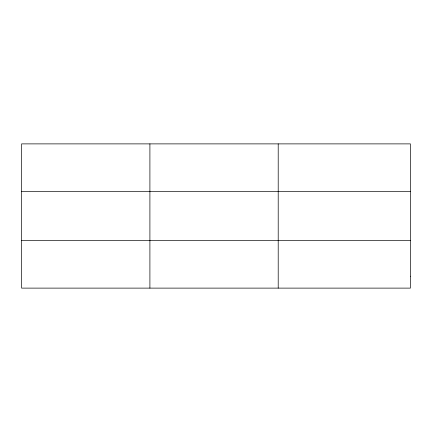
<?xml version="1.0" encoding="UTF-8"?>
<svg xmlns="http://www.w3.org/2000/svg" width="432" height="432" viewBox="0 0 432 432"><rect width="100%" height="100%" fill="white"/><g stroke="black" fill="none" stroke-linecap="round" stroke-linejoin="round"><path stroke-width="0.65" d="M149.904 143.883L149.904 288.117M278.208 143.883L278.208 288.117M21.6 191.479L410.4 191.479M21.6 240.521L410.4 240.521M410.4 276.215L410.4 288.117L21.6 288.117L21.6 143.883L410.4 143.883L410.4 276.215"/></g></svg>
